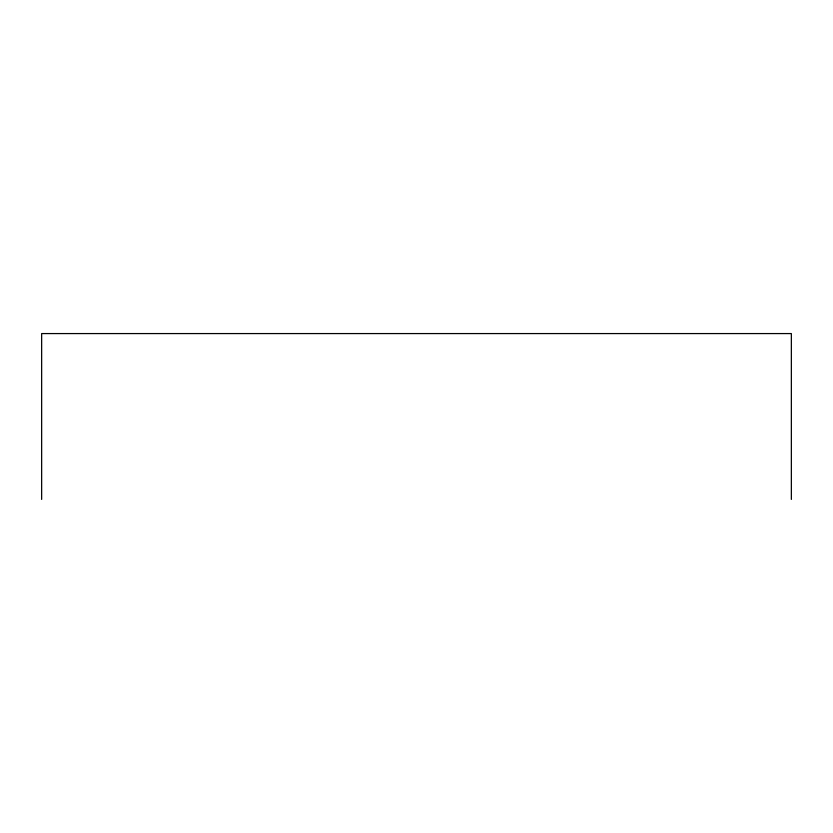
<?xml version="1.0" encoding="UTF-8"?>
<svg xmlns="http://www.w3.org/2000/svg" width="833" height="833" viewBox="0 0 833 833"><rect width="100%" height="100%" fill="white"/><g stroke="black" fill="none" stroke-linecap="round" stroke-linejoin="round"><path stroke-width="1.25" d="M791.35 499.425L791.35 333.575L41.65 333.575L41.65 499.425"/></g></svg>
